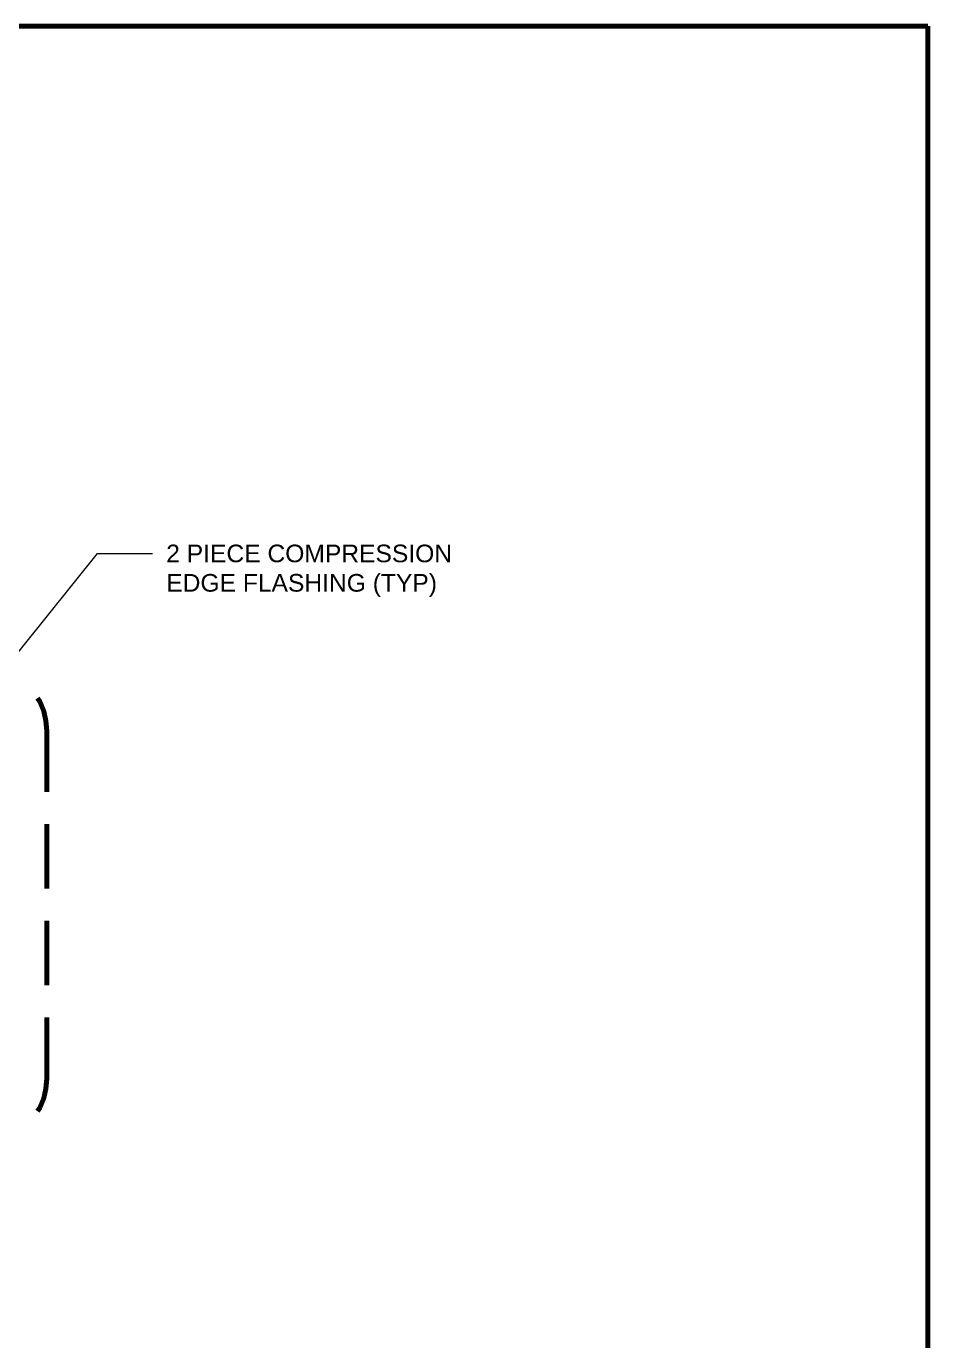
# Model space of a CAD drawing. Extents: x 261 to 424, y 0 to 368.
# Drawn here: x 367.7 to 423.7, y 286.6 to 368.1 of the extents above; entities that cross this region are included whole.
import ezdxf

# ---------------------------------------------------------------- set-up
doc = ezdxf.new("R2010")
doc.units = 0
doc.header["$MEASUREMENT"] = 0
for name, color, linetype, lineweight in [('Dt-Iden', 3, 'Continuous', 20), ('Dt-Line 5', 54, 'Continuous', 50), ('Dt-Text', 121, 'Continuous', 20)]:
    doc.layers.add(name, color=color, linetype=linetype, lineweight=lineweight)
doc.styles.get("Standard").update_dxf_attribs({"font": 'Arial.ttf'})
doc.dimstyles.new('1 Inch', dxfattribs={"dimtxt": 1.09375, "dimasz": 1.125, "dimexe": 1.125, "dimexo": 0.5625, "dimgap": 0.84375, "dimtad": 1, "dimdec": 4, "dimzin": 3, "dimdsep": 46, "dimlunit": 4, "dimtxsty": 'Standard', "dimblk": 'ARCHTICK', "dimcen": 0.5625, "dimdle": 1.125, "dimclrd": 253, "dimclre": 253, "dimclrt": 256, "dimadec": 0, "dimazin": 0, "dimtfac": 0.6, "dimtdec": 4, "dimtix": 1, "dimtmove": 2, "dimatfit": 0, "dimfxl": 1, "dimfrac": 1, "dimtolj": 1, "dimtzin": 0, "dimlwd": 9, "dimlwe": 9, "dimarcsym": 0})

# ---------------------------------------------------------------- blocks, each defined once
blk = doc.blocks.new('_ArchTick')
at = {"color": 0, "linetype": 'ByBlock', "const_width": 0.15}
blk.add_lwpolyline([(-0.5, -0.5), (0.5, 0.5)], dxfattribs=at)

msp = doc.modelspace()

# ---------------------------------------------------------------- linework, layer by layer
at = {"layer": 'Dt-Iden', "linetype": 'Continuous', "lineweight": 211}
for p, q in [((369.00999, 318.65568), (369.00999, 314.65568)), ((369.00999, 312.65568), (369.00999, 308.65568))]:
    msp.add_line(p, q, dxfattribs=at)
for points in [[(368.44999, 326.46899), (368.58332, 326.25568), (368.82332, 325.66899), (368.95666, 325.05565), (369.00999, 324.44232), (369.00999, 320.65568)], [(368.44999, 300.84235), (368.58332, 301.05565), (368.82332, 301.64232), (368.95666, 302.22901), (369.00999, 302.86901), (369.00999, 306.65568)]]:
    msp.add_lwpolyline(points, dxfattribs=at)
at = {"layer": 'Dt-Line 5', "linetype": 'Continuous', "lineweight": 211}
msp.add_line((423.70332, 368.14901), (261.16999, 368.14901), dxfattribs=at)
msp.add_lwpolyline([(423.70332, 368.14901), (423.70332, 0.04233), (423.70332, 368.14901)], dxfattribs=at)

# ---------------------------------------------------------------- texts
at = {"layer": 'Dt-Text', "insert": (376.43239, 335.99161), "char_height": 1.09375, "attachment_point": 1}
msp.add_mtext('\\A1;2 PIECE COMPRESSION \\PEDGE FLASHING (TYP)', dxfattribs=at)

# ---------------------------------------------------------------- leaders
at = {"layer": 'Dt-Text', "annotation_type": 0, "has_hookline": 1, "hookline_direction": 0, "text_width": 17.51791}
msp.add_leader([(362.68759, 323.65279), (372.16895, 335.44473), (375.58864, 335.44473)], dimstyle='1 Inch', override={"dimgap": 0.84375, "dimtad": 0}, dxfattribs=at)

doc.saveas('drawing.dxf')
